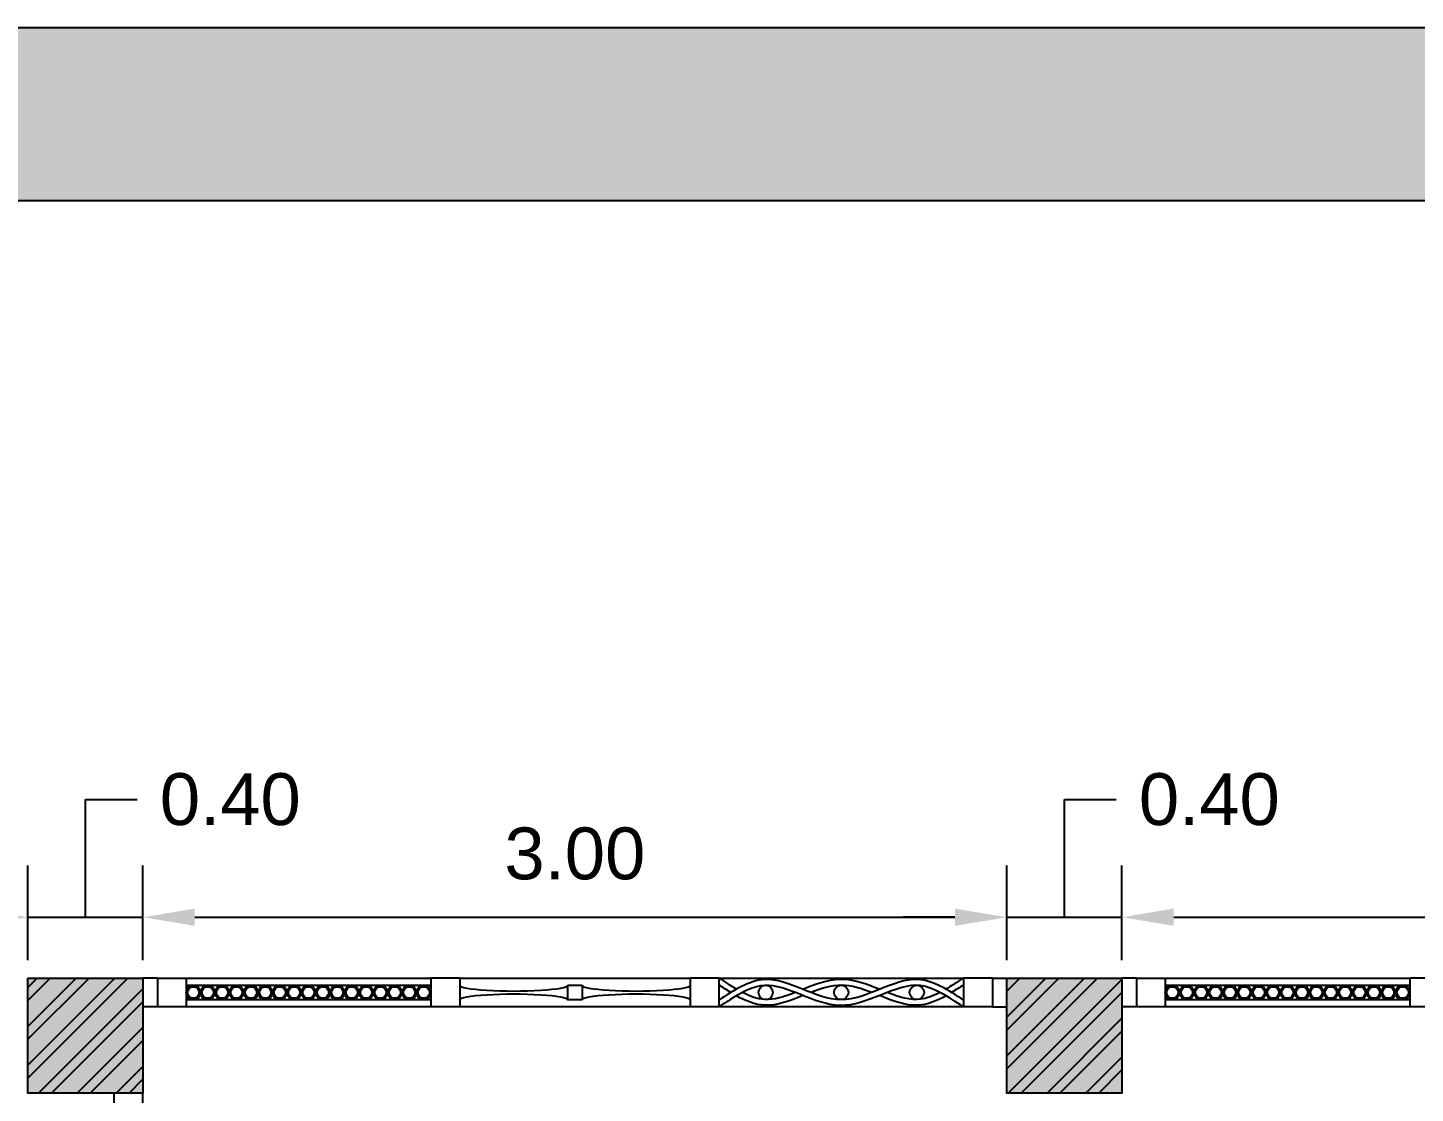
# Model space of a CAD drawing. Header units: millimetres. Extents: x 3409 to 3822, y 896 to 1108.
# Drawn here: x 3702.419 to 3707.237, y 1087.094 to 1090.794 of the extents above; entities that cross this region are included whole.
import ezdxf

# ---------------------------------------------------------------- set-up
doc = ezdxf.new("R2010")
doc.units = ezdxf.units.MM
for name, color, linetype in [('a-epipla', 8, 'Continuous'), ('a-toixoi', 5, 'Continuous'), ('DS_ST_quote 1_50', 7, 'Continuous'), ('edafos', 2, 'Continuous'), ('Layer1', 5, 'Continuous'), ('ypostilwmata', 232, 'Continuous')]:
    doc.layers.add(name, color=color, linetype=linetype)
doc.styles.get("Standard").update_dxf_attribs({"font": 'arial.ttf'})
doc.dimstyles.get("Standard").update_dxf_attribs({"dimtxt": 0.18, "dimasz": 0.18, "dimexe": 0.18, "dimexo": 0.0625, "dimgap": 0.09, "dimtad": 0, "dimtih": 1, "dimtoh": 1, "dimdec": 4, "dimzin": 0, "dimdsep": 46, "dimtxsty": 'Standard', "dimcen": 0.09, "dimadec": 0, "dimazin": 0, "dimtfac": 1, "dimtdec": 4, "dimtofl": 0, "dimtmove": 0, "dimatfit": 3, "dimfxl": 1, "dimtolj": 1, "dimtzin": 0, "dimarcsym": 0})

# ---------------------------------------------------------------- blocks, each defined once
blk = doc.blocks.new('*D181')
at = {"layer": 'Defpoints', "color": 0, "transparency": 16777216}
for p in [(3702.4188, 1087.7053), (3699.4188, 1087.4941), (3702.4188, 1087.4941)]:
    blk.add_point(p, dxfattribs=at)
at = {"layer": 'DS_ST_quote 1_50', "color": 0, "lineweight": -2, "transparency": 16777216}
for p, q in [((3699.4188, 1087.5566), (3699.4188, 1087.8853)), ((3702.4188, 1087.5566), (3702.4188, 1087.8853)), ((3699.5988, 1087.7053), (3702.2388, 1087.7053))]:
    blk.add_line(p, q, dxfattribs=at)
at = {"layer": 'DS_ST_quote 1_50', "color": 0, "transparency": 16777216}
for points in [[(3699.5988, 1087.7353), (3699.5988, 1087.6753), (3699.4188, 1087.7053)], [(3702.2388, 1087.7353), (3702.2388, 1087.6753), (3702.4188, 1087.7053)]]:
    blk.add_solid(points, dxfattribs=at)
at = {"layer": 'DS_ST_quote 1_50', "color": 0, "transparency": 16777216, "insert": (3700.9188, 1087.8986), "char_height": 0.18, "attachment_point": 5}
blk.add_mtext('\\A1;3.00', dxfattribs=at)
blk = doc.blocks.new('*D182')
at = {"layer": 'Defpoints', "color": 0, "transparency": 16777216}
for p in [(3702.8188, 1087.7053), (3702.4188, 1087.4941), (3702.8188, 1087.4941)]:
    blk.add_point(p, dxfattribs=at)
at = {"layer": 'DS_ST_quote 1_50', "color": 0, "lineweight": -2, "transparency": 16777216}
for p, q in [((3702.6188, 1087.7053), (3702.6188, 1088.1141)), ((3702.6188, 1088.1141), (3702.7988, 1088.1141)), ((3702.4188, 1087.5566), (3702.4188, 1087.8853)), ((3702.8188, 1087.5566), (3702.8188, 1087.8853)), ((3702.2388, 1087.7053), (3702.0588, 1087.7053)), ((3702.4188, 1087.7053), (3702.8188, 1087.7053)), ((3702.9988, 1087.7053), (3703.1788, 1087.7053))]:
    blk.add_line(p, q, dxfattribs=at)
at = {"layer": 'DS_ST_quote 1_50', "color": 0, "transparency": 16777216}
for points in [[(3702.2388, 1087.7353), (3702.2388, 1087.6753), (3702.4188, 1087.7053)], [(3702.9988, 1087.7353), (3702.9988, 1087.6753), (3702.8188, 1087.7053)]]:
    blk.add_solid(points, dxfattribs=at)
at = {"layer": 'DS_ST_quote 1_50', "color": 0, "transparency": 16777216, "insert": (3703.1222, 1088.1141), "char_height": 0.18, "attachment_point": 5}
blk.add_mtext('\\A1;0.40', dxfattribs=at)
blk = doc.blocks.new('*D183')
at = {"layer": 'Defpoints', "color": 0, "transparency": 16777216}
for p in [(3705.8188, 1087.7053), (3702.8188, 1087.4941), (3705.8188, 1087.4941)]:
    blk.add_point(p, dxfattribs=at)
at = {"layer": 'DS_ST_quote 1_50', "color": 0, "lineweight": -2, "transparency": 16777216}
for p, q in [((3702.8188, 1087.5566), (3702.8188, 1087.8853)), ((3705.8188, 1087.5566), (3705.8188, 1087.8853)), ((3702.9988, 1087.7053), (3705.6388, 1087.7053))]:
    blk.add_line(p, q, dxfattribs=at)
at = {"layer": 'DS_ST_quote 1_50', "color": 0, "transparency": 16777216}
for points in [[(3702.9988, 1087.7353), (3702.9988, 1087.6753), (3702.8188, 1087.7053)], [(3705.6388, 1087.7353), (3705.6388, 1087.6753), (3705.8188, 1087.7053)]]:
    blk.add_solid(points, dxfattribs=at)
at = {"layer": 'DS_ST_quote 1_50', "color": 0, "transparency": 16777216, "insert": (3704.3188, 1087.9257), "char_height": 0.18, "attachment_point": 5}
blk.add_mtext('\\A1;3.00', dxfattribs=at)
blk = doc.blocks.new('*D184')
at = {"layer": 'Defpoints', "color": 0, "transparency": 16777216}
for p in [(3706.2188, 1087.7053), (3705.8188, 1087.4941), (3706.2188, 1087.4941)]:
    blk.add_point(p, dxfattribs=at)
at = {"layer": 'DS_ST_quote 1_50', "color": 0, "lineweight": -2, "transparency": 16777216}
for p, q in [((3706.0188, 1087.7053), (3706.0188, 1088.1141)), ((3706.0188, 1088.1141), (3706.1988, 1088.1141)), ((3705.8188, 1087.5566), (3705.8188, 1087.8853)), ((3706.2188, 1087.5566), (3706.2188, 1087.8853)), ((3705.6388, 1087.7053), (3705.4588, 1087.7053)), ((3705.8188, 1087.7053), (3706.2188, 1087.7053)), ((3706.3988, 1087.7053), (3706.5788, 1087.7053))]:
    blk.add_line(p, q, dxfattribs=at)
at = {"layer": 'DS_ST_quote 1_50', "color": 0, "transparency": 16777216}
for points in [[(3705.6388, 1087.7353), (3705.6388, 1087.6753), (3705.8188, 1087.7053)], [(3706.3988, 1087.7353), (3706.3988, 1087.6753), (3706.2188, 1087.7053)]]:
    blk.add_solid(points, dxfattribs=at)
at = {"layer": 'DS_ST_quote 1_50', "color": 0, "transparency": 16777216, "insert": (3706.5222, 1088.1141), "char_height": 0.18, "attachment_point": 5}
blk.add_mtext('\\A1;0.40', dxfattribs=at)
blk = doc.blocks.new('*D185')
at = {"layer": 'Defpoints', "color": 0, "transparency": 16777216}
for p in [(3709.2188, 1087.7053), (3706.2188, 1087.4941), (3709.2188, 1087.4941)]:
    blk.add_point(p, dxfattribs=at)
at = {"layer": 'DS_ST_quote 1_50', "color": 0, "lineweight": -2, "transparency": 16777216}
for p, q in [((3706.2188, 1087.5566), (3706.2188, 1087.8853)), ((3709.2188, 1087.5566), (3709.2188, 1087.8853)), ((3706.3988, 1087.7053), (3709.0388, 1087.7053))]:
    blk.add_line(p, q, dxfattribs=at)
at = {"layer": 'DS_ST_quote 1_50', "color": 0, "transparency": 16777216}
for points in [[(3706.3988, 1087.7353), (3706.3988, 1087.6753), (3706.2188, 1087.7053)], [(3709.0388, 1087.7353), (3709.0388, 1087.6753), (3709.2188, 1087.7053)]]:
    blk.add_solid(points, dxfattribs=at)
at = {"layer": 'DS_ST_quote 1_50', "color": 0, "transparency": 16777216, "insert": (3707.7188, 1087.9003), "char_height": 0.18, "attachment_point": 5}
blk.add_mtext('\\A1;3.00', dxfattribs=at)

msp = doc.modelspace()

# ---------------------------------------------------------------- hatches: boundary and pattern name
at = {"layer": 'a-epipla'}
h = msp.add_hatch(dxfattribs=at)
h.set_pattern_fill('ANSI32', color=256, scale=0.01)
h.set_pattern_definition([(45, (264.24471, 2.56293), (-0.067351921, 0.067351921), []), (45, (264.28961, 2.56293), (-0.067351921, 0.067351921), [])])
h.paths.add_polyline_path([(3682.4188, 1087.4941), (3682.0188, 1087.4941), (3682.0188, 1087.0941), (3682.4188, 1087.0941)])
h.paths.add_polyline_path([(3685.8188, 1087.4941), (3685.4188, 1087.4941), (3685.4188, 1087.0941), (3685.8188, 1087.0941)])
h.paths.add_polyline_path([(3689.2188, 1087.4941), (3688.8188, 1087.4941), (3688.8188, 1087.0941), (3689.2188, 1087.0941)])
h.paths.add_polyline_path([(3692.6188, 1087.4941), (3692.2188, 1087.4941), (3692.2188, 1087.0941), (3692.6188, 1087.0941)])
h.paths.add_polyline_path([(3696.0188, 1087.4941), (3695.6188, 1087.4941), (3695.6188, 1087.0941), (3696.0188, 1087.0941)])
h.paths.add_polyline_path([(3696.0188, 1083.0941), (3695.6188, 1083.0941), (3695.6188, 1082.6941), (3696.0188, 1082.6941)])
h.paths.add_polyline_path([(3692.6188, 1083.0941), (3692.2188, 1083.0941), (3692.2188, 1082.6941), (3692.6188, 1082.6941)])
h.paths.add_polyline_path([(3689.2188, 1083.0941), (3688.8188, 1083.0941), (3688.8188, 1082.6941), (3689.2188, 1082.6941)])
h.paths.add_polyline_path([(3685.8188, 1083.0941), (3685.4188, 1083.0941), (3685.4188, 1082.6941), (3685.8188, 1082.6941)])
h.paths.add_polyline_path([(3682.4188, 1083.0941), (3682.0188, 1083.0941), (3682.0188, 1082.6941), (3682.4188, 1082.6941)])
h.paths.add_polyline_path([(3699.4188, 1087.4941), (3699.0188, 1087.4941), (3699.0188, 1087.0941), (3699.4188, 1087.0941)])
h.paths.add_polyline_path([(3702.8188, 1087.4941), (3702.4188, 1087.4941), (3702.4188, 1087.0941), (3702.8188, 1087.0941)])
h.paths.add_polyline_path([(3706.2188, 1087.4941), (3705.8188, 1087.4941), (3705.8188, 1087.0941), (3706.2188, 1087.0941)])
h.paths.add_polyline_path([(3709.6188, 1087.4941), (3709.2188, 1087.4941), (3709.2188, 1087.0941), (3709.6188, 1087.0941)])
h.paths.add_polyline_path([(3709.6188, 1083.0941), (3709.2188, 1083.0941), (3709.2188, 1082.6941), (3709.6188, 1082.6941)])
h.paths.add_polyline_path([(3706.2188, 1083.0941), (3705.8188, 1083.0941), (3705.8188, 1082.6941), (3706.2188, 1082.6941)])
h.paths.add_polyline_path([(3702.8188, 1083.0941), (3702.4188, 1083.0941), (3702.4188, 1082.6941), (3702.8188, 1082.6941)])
h.paths.add_polyline_path([(3699.4188, 1083.0941), (3699.0188, 1083.0941), (3699.0188, 1082.6941), (3699.4188, 1082.6941)])
h.paths.add_polyline_path([(3716.0188, 1087.4941), (3715.6188, 1087.4941), (3715.6188, 1087.0941), (3716.0188, 1087.0941)])
h.paths.add_polyline_path([(3719.4188, 1087.4941), (3719.0188, 1087.4941), (3719.0188, 1087.0941), (3719.4188, 1087.0941)])
h.paths.add_polyline_path([(3722.8188, 1087.4941), (3722.4188, 1087.4941), (3722.4188, 1087.0941), (3722.8188, 1087.0941)])
h.paths.add_polyline_path([(3726.2188, 1087.4941), (3725.8188, 1087.4941), (3725.8188, 1087.0941), (3726.2188, 1087.0941)])
h.paths.add_polyline_path([(3716.0188, 1083.0941), (3715.6188, 1083.0941), (3715.6188, 1082.6941), (3716.0188, 1082.6941)])
h.paths.add_polyline_path([(3719.4188, 1083.0941), (3719.0188, 1083.0941), (3719.0188, 1082.6941), (3719.4188, 1082.6941)])
h.paths.add_polyline_path([(3722.8188, 1083.0941), (3722.4188, 1083.0941), (3722.4188, 1082.6941), (3722.8188, 1082.6941)])
h.paths.add_polyline_path([(3726.2188, 1083.0941), (3725.8188, 1083.0941), (3725.8188, 1082.6941), (3726.2188, 1082.6941)])
h.paths.add_polyline_path([(3729.6188, 1087.4941), (3729.2188, 1087.4941), (3729.2188, 1087.0941), (3729.6188, 1087.0941)])
h.paths.add_polyline_path([(3733.0188, 1087.4941), (3732.6188, 1087.4941), (3732.6188, 1087.0941), (3733.0188, 1087.0941)])
h.paths.add_polyline_path([(3736.4188, 1087.4941), (3736.0188, 1087.4941), (3736.0188, 1087.0941), (3736.4188, 1087.0941)])
h.paths.add_polyline_path([(3739.8188, 1087.4941), (3739.4188, 1087.4941), (3739.4188, 1087.0941), (3739.8188, 1087.0941)])
h.paths.add_polyline_path([(3743.2188, 1087.4941), (3742.8188, 1087.4941), (3742.8188, 1087.0941), (3743.2188, 1087.0941)])
h.paths.add_polyline_path([(3743.2188, 1083.0941), (3742.8188, 1083.0941), (3742.8188, 1082.6941), (3743.2188, 1082.6941)])
h.paths.add_polyline_path([(3739.8188, 1083.0941), (3739.4188, 1083.0941), (3739.4188, 1082.6941), (3739.8188, 1082.6941)])
h.paths.add_polyline_path([(3736.4188, 1083.0941), (3736.0188, 1083.0941), (3736.0188, 1082.6941), (3736.4188, 1082.6941)])
h.paths.add_polyline_path([(3733.0188, 1083.0941), (3732.6188, 1083.0941), (3732.6188, 1082.6941), (3733.0188, 1082.6941)])
h.paths.add_polyline_path([(3729.6188, 1083.0941), (3729.2188, 1083.0941), (3729.2188, 1082.6941), (3729.6188, 1082.6941)])
h = msp.add_hatch(dxfattribs=at)
h.set_pattern_fill('AR-CONC', color=256, scale=0.00088)
h.set_pattern_definition([(50, (264.24471, 2.56293), (0.1603225087, -0.0140263953), [0.016764, -0.184404]), (355, (264.24471, 2.56293), (-0.031014211, 0.168130024), [0.0134112, -0.147523714]), (100.4514447, (264.25807, 2.56176), (0.1293082974, 0.154103622), [0.014247208, -0.156719415]), (46.1842, (264.24471, 2.60764), (0.238549556, -0.036997249), [0.025146, -0.276606]), (96.6355576, (264.2646, 2.60455), (0.208915638, 0.21773499), [0.02137082, -0.235079335]), (351.184151, (264.2447, 2.60764), (0.208915638, 0.21773499), [0.020116771, -0.221284564]), (21, (264.26706, 2.59646), (0.1334206643, -0.0899933744), [0.016764, -0.184404]), (326, (264.26706, 2.59646), (0.054385785, 0.16208541), [0.0134112, -0.1475232]), (71.451445, (264.27818, 2.58896), (0.187806449, 0.0720920366), [0.014247208, -0.156719145]), (37.5, (264.24471, 2.562933), (0.0027179709, 0.0744084342), [0, -0.14573504, 0, -0.1497584, 0, -0.148082]), (7.5, (264.24471, 2.56293), (0.058801303, 0.0881589058), [0, -0.08538464, 0, -0.14238224, 0, -0.0564388]), (327.5, (264.194866, 2.56293), (0.1193197237, -0.0050412947), [0, -0.05588, 0, -0.1743456, 0, -0.2313432]), (317.5, (264.17251, 2.56293), (0.1303536796, 0.022375312), [0, -0.072644, 0, -0.11578336, 0, -0.1642872])])
h.paths.add_polyline_path([(3682.4188, 1087.4941), (3682.0188, 1087.4941), (3682.0188, 1087.0941), (3682.4188, 1087.0941)])
h.paths.add_polyline_path([(3685.8188, 1087.4941), (3685.4188, 1087.4941), (3685.4188, 1087.0941), (3685.8188, 1087.0941)])
h.paths.add_polyline_path([(3682.4188, 1083.0941), (3682.0188, 1083.0941), (3682.0188, 1082.6941), (3682.4188, 1082.6941)])
h.paths.add_polyline_path([(3685.8188, 1083.0941), (3685.4188, 1083.0941), (3685.4188, 1082.6941), (3685.8188, 1082.6941)])
h.paths.add_polyline_path([(3689.2188, 1087.4941), (3688.8188, 1087.4941), (3688.8188, 1087.0941), (3689.2188, 1087.0941)])
h.paths.add_polyline_path([(3689.2188, 1083.0941), (3688.8188, 1083.0941), (3688.8188, 1082.6941), (3689.2188, 1082.6941)])
h.paths.add_polyline_path([(3692.6188, 1083.0941), (3692.2188, 1083.0941), (3692.2188, 1082.6941), (3692.6188, 1082.6941)])
h.paths.add_polyline_path([(3692.6188, 1087.4941), (3692.2188, 1087.4941), (3692.2188, 1087.0941), (3692.6188, 1087.0941)])
h.paths.add_polyline_path([(3696.0188, 1087.4941), (3695.6188, 1087.4941), (3695.6188, 1087.0941), (3696.0188, 1087.0941)])
h.paths.add_polyline_path([(3696.0188, 1083.0941), (3695.6188, 1083.0941), (3695.6188, 1082.6941), (3696.0188, 1082.6941)])
h.paths.add_polyline_path([(3699.4188, 1083.0941), (3699.0188, 1083.0941), (3699.0188, 1082.6941), (3699.4188, 1082.6941)])
h.paths.add_polyline_path([(3699.4188, 1087.4941), (3699.0188, 1087.4941), (3699.0188, 1087.0941), (3699.4188, 1087.0941)])
h.paths.add_polyline_path([(3702.8188, 1087.4941), (3702.4188, 1087.4941), (3702.4188, 1087.0941), (3702.8188, 1087.0941)])
h.paths.add_polyline_path([(3702.8188, 1083.0941), (3702.4188, 1083.0941), (3702.4188, 1082.6941), (3702.8188, 1082.6941)])
h.paths.add_polyline_path([(3706.2188, 1087.4941), (3705.8188, 1087.4941), (3705.8188, 1087.0941), (3706.2188, 1087.0941)])
h.paths.add_polyline_path([(3706.2188, 1083.0941), (3705.8188, 1083.0941), (3705.8188, 1082.6941), (3706.2188, 1082.6941)])
h.paths.add_polyline_path([(3709.6188, 1087.4941), (3709.2188, 1087.4941), (3709.2188, 1087.0941), (3709.6188, 1087.0941)])
h.paths.add_polyline_path([(3709.6188, 1083.0941), (3709.2188, 1083.0941), (3709.2188, 1082.6941), (3709.6188, 1082.6941)])
h.paths.add_polyline_path([(3716.0188, 1087.4941), (3715.6188, 1087.4941), (3715.6188, 1087.0941), (3716.0188, 1087.0941)])
h.paths.add_polyline_path([(3719.4188, 1087.4941), (3719.0188, 1087.4941), (3719.0188, 1087.0941), (3719.4188, 1087.0941)])
h.paths.add_polyline_path([(3716.0188, 1083.0941), (3715.6188, 1083.0941), (3715.6188, 1082.6941), (3716.0188, 1082.6941)])
h.paths.add_polyline_path([(3719.4188, 1083.0941), (3719.0188, 1083.0941), (3719.0188, 1082.6941), (3719.4188, 1082.6941)])
h.paths.add_polyline_path([(3722.8188, 1087.4941), (3722.4188, 1087.4941), (3722.4188, 1087.0941), (3722.8188, 1087.0941)])
h.paths.add_polyline_path([(3722.8188, 1083.0941), (3722.4188, 1083.0941), (3722.4188, 1082.6941), (3722.8188, 1082.6941)])
h.paths.add_polyline_path([(3726.2188, 1087.4941), (3725.8188, 1087.4941), (3725.8188, 1087.0941), (3726.2188, 1087.0941)])
h.paths.add_polyline_path([(3726.2188, 1083.0941), (3725.8188, 1083.0941), (3725.8188, 1082.6941), (3726.2188, 1082.6941)])
h.paths.add_polyline_path([(3729.6188, 1087.4941), (3729.2188, 1087.4941), (3729.2188, 1087.0941), (3729.6188, 1087.0941)])
h.paths.add_polyline_path([(3729.6188, 1083.0941), (3729.2188, 1083.0941), (3729.2188, 1082.6941), (3729.6188, 1082.6941)])
h.paths.add_polyline_path([(3733.0188, 1087.4941), (3732.6188, 1087.4941), (3732.6188, 1087.0941), (3733.0188, 1087.0941)])
h.paths.add_polyline_path([(3733.0188, 1083.0941), (3732.6188, 1083.0941), (3732.6188, 1082.6941), (3733.0188, 1082.6941)])
h.paths.add_polyline_path([(3736.4188, 1087.4941), (3736.0188, 1087.4941), (3736.0188, 1087.0941), (3736.4188, 1087.0941)])
h.paths.add_polyline_path([(3736.4188, 1083.0941), (3736.0188, 1083.0941), (3736.0188, 1082.6941), (3736.4188, 1082.6941)])
h.paths.add_polyline_path([(3739.8188, 1087.4941), (3739.4188, 1087.4941), (3739.4188, 1087.0941), (3739.8188, 1087.0941)])
h.paths.add_polyline_path([(3739.8188, 1083.0941), (3739.4188, 1083.0941), (3739.4188, 1082.6941), (3739.8188, 1082.6941)])
h.paths.add_polyline_path([(3743.2188, 1083.0941), (3742.8188, 1083.0941), (3742.8188, 1082.6941), (3743.2188, 1082.6941)])
h.paths.add_polyline_path([(3743.2188, 1087.4941), (3742.8188, 1087.4941), (3742.8188, 1087.0941), (3743.2188, 1087.0941)])
at = {"layer": 'Layer1'}
h = msp.add_hatch(color=256, dxfattribs=at)
h.dxf.hatch_style = 1
h.paths.add_polyline_path([(3726.2188, 1090.194), (3726.2188, 1090.794), (3699.0188, 1090.794), (3699.0188, 1090.194)])

# ---------------------------------------------------------------- linework, layer by layer
at = {"layer": 'a-epipla'}
for p, q in [((3702.8688, 1087.4941), (3702.8188, 1087.4941)), ((3702.8688, 1087.4941), (3702.8688, 1087.3941)), ((3702.8688, 1087.4941), (3702.9688, 1087.4941)), ((3702.9688, 1087.4941), (3703.8188, 1087.4941)), ((3702.9688, 1087.4941), (3702.9688, 1087.3941)), ((3703.8188, 1087.4941), (3703.8188, 1087.3941)), ((3703.9188, 1087.4941), (3703.8188, 1087.4941)), ((3703.9188, 1087.4941), (3704.7188, 1087.4941)), ((3703.9188, 1087.4941), (3703.9188, 1087.3941)), ((3704.7188, 1087.4941), (3704.7188, 1087.3941)), ((3704.8188, 1087.4941), (3704.7188, 1087.4941)), ((3704.8188, 1087.4941), (3705.6688, 1087.4941)), ((3704.8188, 1087.4941), (3704.8188, 1087.3941)), ((3705.6688, 1087.4941), (3705.6688, 1087.3941)), ((3705.7688, 1087.4941), (3705.6688, 1087.4941)), ((3705.7688, 1087.4941), (3705.7688, 1087.3941)), ((3705.7688, 1087.4941), (3705.8188, 1087.4941)), ((3706.2688, 1087.4941), (3706.2188, 1087.4941)), ((3706.2688, 1087.4941), (3706.2688, 1087.3941)), ((3706.2688, 1087.4941), (3706.3688, 1087.4941)), ((3706.3688, 1087.4941), (3707.2188, 1087.4941)), ((3706.3688, 1087.4941), (3706.3688, 1087.3941)), ((3707.2188, 1087.4941), (3707.2188, 1087.3941)), ((3707.3188, 1087.4941), (3707.2188, 1087.4941)), ((3702.9688, 1087.4691), (3703.8188, 1087.4691)), ((3704.2938, 1087.4191), (3704.2938, 1087.4691)), ((3704.2938, 1087.4691), (3704.3438, 1087.4691)), ((3704.3438, 1087.4691), (3704.3438, 1087.4191)), ((3706.3688, 1087.4691), (3707.2188, 1087.4691)), ((3702.8688, 1087.3941), (3702.8188, 1087.3941)), ((3702.9688, 1087.3941), (3702.8688, 1087.3941)), ((3702.9688, 1087.4191), (3703.8188, 1087.4191)), ((3703.8188, 1087.3941), (3702.9688, 1087.3941)), ((3703.9188, 1087.3941), (3703.8188, 1087.3941)), ((3704.7188, 1087.3941), (3703.9188, 1087.3941)), ((3704.2938, 1087.4191), (3704.3438, 1087.4191)), ((3704.8188, 1087.3941), (3704.7188, 1087.3941)), ((3705.6688, 1087.3941), (3704.8188, 1087.3941)), ((3705.7688, 1087.3941), (3705.6688, 1087.3941)), ((3705.7688, 1087.3941), (3705.8188, 1087.3941)), ((3706.2688, 1087.3941), (3706.2188, 1087.3941)), ((3706.3688, 1087.3941), (3706.2688, 1087.3941)), ((3706.3688, 1087.4191), (3707.2188, 1087.4191)), ((3707.2188, 1087.3941), (3706.3688, 1087.3941)), ((3707.3188, 1087.3941), (3707.2188, 1087.3941)), ((3702.7188, 1087.0441), (3702.7188, 1087.0941)), ((3702.8188, 1087.0441), (3702.8188, 1087.0941))]:
    msp.add_line(p, q, dxfattribs=at)
for centre, radius in [((3702.9938, 1087.4441), 0.025), ((3702.9938, 1087.4441), 0.02), ((3703.0438, 1087.4441), 0.025), ((3703.0438, 1087.4441), 0.02), ((3703.0938, 1087.4441), 0.025), ((3703.0938, 1087.4441), 0.02), ((3703.1438, 1087.4441), 0.025), ((3703.1438, 1087.4441), 0.02), ((3703.1938, 1087.4441), 0.025), ((3703.1938, 1087.4441), 0.02), ((3703.2438, 1087.4441), 0.025), ((3703.2438, 1087.4441), 0.02), ((3703.2938, 1087.4441), 0.025), ((3703.2938, 1087.4441), 0.02), ((3703.3438, 1087.4441), 0.025), ((3703.3438, 1087.4441), 0.02), ((3703.3938, 1087.4441), 0.025), ((3703.3938, 1087.4441), 0.02), ((3703.4438, 1087.4441), 0.025), ((3703.4438, 1087.4441), 0.02), ((3703.4938, 1087.4441), 0.025), ((3703.4938, 1087.4441), 0.02), ((3703.5438, 1087.4441), 0.025), ((3703.5438, 1087.4441), 0.02), ((3703.5938, 1087.4441), 0.025), ((3703.5938, 1087.4441), 0.02), ((3703.6438, 1087.4441), 0.025), ((3703.6438, 1087.4441), 0.02), ((3703.6938, 1087.4441), 0.025), ((3703.6938, 1087.4441), 0.02), ((3703.7438, 1087.4441), 0.025), ((3703.7438, 1087.4441), 0.02), ((3703.7938, 1087.4441), 0.025), ((3703.7938, 1087.4441), 0.02), ((3704.9813, 1087.4441), 0.025), ((3705.2438, 1087.4441), 0.025), ((3705.5063, 1087.4441), 0.025), ((3706.3938, 1087.4441), 0.025), ((3706.3938, 1087.4441), 0.02), ((3706.4438, 1087.4441), 0.025), ((3706.4438, 1087.4441), 0.02), ((3706.4938, 1087.4441), 0.025), ((3706.4938, 1087.4441), 0.02), ((3706.5438, 1087.4441), 0.025), ((3706.5438, 1087.4441), 0.02), ((3706.5938, 1087.4441), 0.025), ((3706.5938, 1087.4441), 0.02), ((3706.6438, 1087.4441), 0.025), ((3706.6438, 1087.4441), 0.02), ((3706.6938, 1087.4441), 0.025), ((3706.6938, 1087.4441), 0.02), ((3706.7438, 1087.4441), 0.025), ((3706.7438, 1087.4441), 0.02), ((3706.7938, 1087.4441), 0.025), ((3706.7938, 1087.4441), 0.02), ((3706.8438, 1087.4441), 0.025), ((3706.8438, 1087.4441), 0.02), ((3706.8938, 1087.4441), 0.025), ((3706.8938, 1087.4441), 0.02), ((3706.9438, 1087.4441), 0.025), ((3706.9438, 1087.4441), 0.02), ((3706.9938, 1087.4441), 0.025), ((3706.9938, 1087.4441), 0.02), ((3707.0438, 1087.4441), 0.025), ((3707.0438, 1087.4441), 0.02), ((3707.0938, 1087.4441), 0.025), ((3707.0938, 1087.4441), 0.02), ((3707.1438, 1087.4441), 0.025), ((3707.1438, 1087.4441), 0.02), ((3707.1938, 1087.4441), 0.025), ((3707.1938, 1087.4441), 0.02)]:
    msp.add_circle(centre, radius, dxfattribs=at)
for centre in [(3704.1063, 1087.4691), (3704.5313, 1087.4691)]:
    msp.add_ellipse(centre, major_axis=(-0.1875, 0), ratio=0.106667, start_param=0, end_param=3.141593, dxfattribs=at)
at = {"layer": 'a-epipla', "extrusion": (0, 0, -1)}
for centre in [(3704.1063, 1087.4189), (3704.5313, 1087.4189)]:
    msp.add_ellipse(centre, major_axis=(-0.1875, 0), ratio=0.106667, start_param=0, end_param=3.141593, dxfattribs=at)
at = {"layer": 'a-epipla'}
msp.add_spline([(3705.6688, 1087.4175), (3705.51, 1087.4887), (3705.2438, 1087.4191), (3704.9777, 1087.4887), (3704.8188, 1087.4175)], degree=3, dxfattribs=at)
for points, knots in [([(3704.8801, 1087.4556), (3704.8726, 1087.46), (3704.8651, 1087.4646), (3704.8483, 1087.4753), (3704.839, 1087.4813), (3704.8297, 1087.4874), (3704.8263, 1087.4896), (3704.8229, 1087.4919), (3704.8196, 1087.4941)], [0.84174953, 0.84174953, 0.84174953, 0.84174953, 0.86739351, 0.86739351, 0.8984503, 0.8984503, 0.8984503, 0.90967283, 0.90967283, 0.90967283, 0.90967283]), ([(3705.3769, 1087.4549), (3705.3766, 1087.455), (3705.3763, 1087.4551), (3705.3334, 1087.4723), (3705.2881, 1087.49), (3705.1944, 1087.4882), (3705.1515, 1087.4713), (3705.1107, 1087.4549)], [0.3210748, 0.3210748, 0.3210748, 0.3210748, 0.3220109, 0.3220109, 0.452396, 0.452396, 0.5772589, 0.5772589, 0.5772589, 0.5772589]), ([(3705.6679, 1087.4941), (3705.6645, 1087.4918), (3705.6612, 1087.4896), (3705.6578, 1087.4874), (3705.6408, 1087.4763), (3705.6239, 1087.4654), (3705.6074, 1087.4557)], [-0.01121311, -0.01121311, -0.01121311, -0.01121311, 0, 0, 0, 0.05672948, 0.05672948, 0.05672948, 0.05672948]), ([(3705.6679, 1087.3941), (3705.6645, 1087.3963), (3705.6612, 1087.3985), (3705.6578, 1087.4007), (3705.6094, 1087.4324), (3705.5628, 1087.4619), (3705.4761, 1087.4737), (3705.4285, 1087.454), (3705.3334, 1087.4158), (3705.2881, 1087.3982), (3705.1924, 1087.4), (3705.1477, 1087.4184), (3705.0592, 1087.4541), (3705.016, 1087.4709), (3704.9401, 1087.4666), (3704.8996, 1087.4454), (3704.8483, 1087.4129), (3704.839, 1087.4068), (3704.8297, 1087.4007), (3704.8263, 1087.3985), (3704.8229, 1087.3963), (3704.8196, 1087.3941)], [-0.0112131, -0.0112131, -0.0112131, -0.0112131, 0, 0, 0, 0.1610054, 0.1610054, 0.3220109, 0.3220109, 0.452396, 0.452396, 0.5827812, 0.5827812, 0.7250873, 0.7250873, 0.8673935, 0.8673935, 0.8984503, 0.8984503, 0.8984503, 0.9096728, 0.9096728, 0.9096728, 0.9096728]), ([(3705.1107, 1087.4333), (3705.0656, 1087.4151), (3704.9871, 1087.3835), (3704.9122, 1087.4145), (3704.8801, 1087.4325)], [0.5849327, 0.5849327, 0.5849327, 0.5849327, 0.7242857, 0.8305677, 0.8305677, 0.8305677, 0.8305677]), ([(3705.0837, 1087.4441), (3705.0457, 1087.4292), (3705.0101, 1087.4176), (3704.9533, 1087.4208), (3704.9275, 1087.4303), (3704.901, 1087.4441)], [0.6052272, 0.6052272, 0.6052272, 0.6052272, 0.7250873, 0.7250873, 0.8177004, 0.8177004, 0.8177004, 0.8177004]), ([(3705.3498, 1087.4441), (3705.3147, 1087.4577), (3705.2438, 1087.4805), (3705.173, 1087.4577), (3705.1378, 1087.4441)], [0.3412053, 0.3412053, 0.3412053, 0.3412053, 0.4491388, 0.5571217, 0.5571217, 0.5571217, 0.5571217]), ([(3705.6074, 1087.4325), (3705.5753, 1087.4145), (3705.5006, 1087.3835), (3705.4221, 1087.4151), (3705.3769, 1087.4333)], [0.0679649, 0.0679649, 0.0679649, 0.0679649, 0.1739844, 0.3134011, 0.3134011, 0.3134011, 0.3134011]), ([(3705.5864, 1087.4441), (3705.5634, 1087.4321), (3705.541, 1087.4233), (3705.4839, 1087.4155), (3705.4456, 1087.4278), (3705.404, 1087.4441)], [0.080857, 0.080857, 0.080857, 0.080857, 0.1610054, 0.1610054, 0.2929507, 0.2929507, 0.2929507, 0.2929507])]:
    msp.add_open_spline(points, degree=3, knots=knots, dxfattribs=at)
for points in [[(3704.8604, 1087.4441), (3704.8465, 1087.4526), (3704.8326, 1087.4616), (3704.8188, 1087.4707)], [(3705.6688, 1087.4707), (3705.6549, 1087.4616), (3705.6411, 1087.4526), (3705.6272, 1087.4441)]]:
    msp.add_open_spline(points, degree=3, dxfattribs=at)
at = {"layer": 'a-toixoi'}
msp.add_line((3699.0188, 1090.194), (3726.2188, 1090.194), dxfattribs=at)
at = {"layer": 'edafos'}
msp.add_line((3750.6013, 1090.794), (3674.3688, 1090.794), dxfattribs=at)
at = {"layer": 'ypostilwmata'}
for points in [[(3702.4188, 1087.4941), (3702.8188, 1087.4941), (3702.8188, 1087.0941), (3702.4188, 1087.0941)], [(3705.8188, 1087.4941), (3706.2188, 1087.4941), (3706.2188, 1087.0941), (3705.8188, 1087.0941)]]:
    msp.add_lwpolyline(points, close=True, dxfattribs=at)

# ---------------------------------------------------------------- dimensions: what is measured, and where the dimension line sits
at = {"layer": 'DS_ST_quote 1_50'}
for base, p1, p2, picture, middle in [((3702.8188, 1087.7053), (3702.4188, 1087.4941), (3702.8188, 1087.4941), '*D182', (3702.8888, 1088.1141)), ((3706.2188, 1087.7053), (3705.8188, 1087.4941), (3706.2188, 1087.4941), '*D184', (3706.2888, 1088.1141))]:
    dim = msp.add_linear_dim(base=base, p1=p1, p2=p2, dimstyle='Standard', override={"dimdec": 2, "dimtdec": 2, "dimtmove": 1, "dimfxl": 0.05}, dxfattribs=at)
    dim.commit()
    dim.dimension.update_dxf_attribs({"geometry": picture, "text_midpoint": middle})
for base, p1, p2, picture, middle in [((3702.4188, 1087.7053), (3699.4188, 1087.4941), (3702.4188, 1087.4941), '*D181', (3700.9188, 1087.8986)), ((3705.8188, 1087.7053), (3702.8188, 1087.4941), (3705.8188, 1087.4941), '*D183', (3704.3188, 1087.9257)), ((3709.2188, 1087.7053), (3706.2188, 1087.4941), (3709.2188, 1087.4941), '*D185', (3707.7188, 1087.9003))]:
    dim = msp.add_linear_dim(base=base, p1=p1, p2=p2, dimstyle='Standard', override={"dimdec": 2, "dimtdec": 2, "dimtmove": 1, "dimfxl": 0.05}, dxfattribs=at)
    dim.commit()
    dim.dimension.update_dxf_attribs({"geometry": picture, "text_midpoint": middle, "dimtype": 160})

doc.saveas('drawing.dxf')
